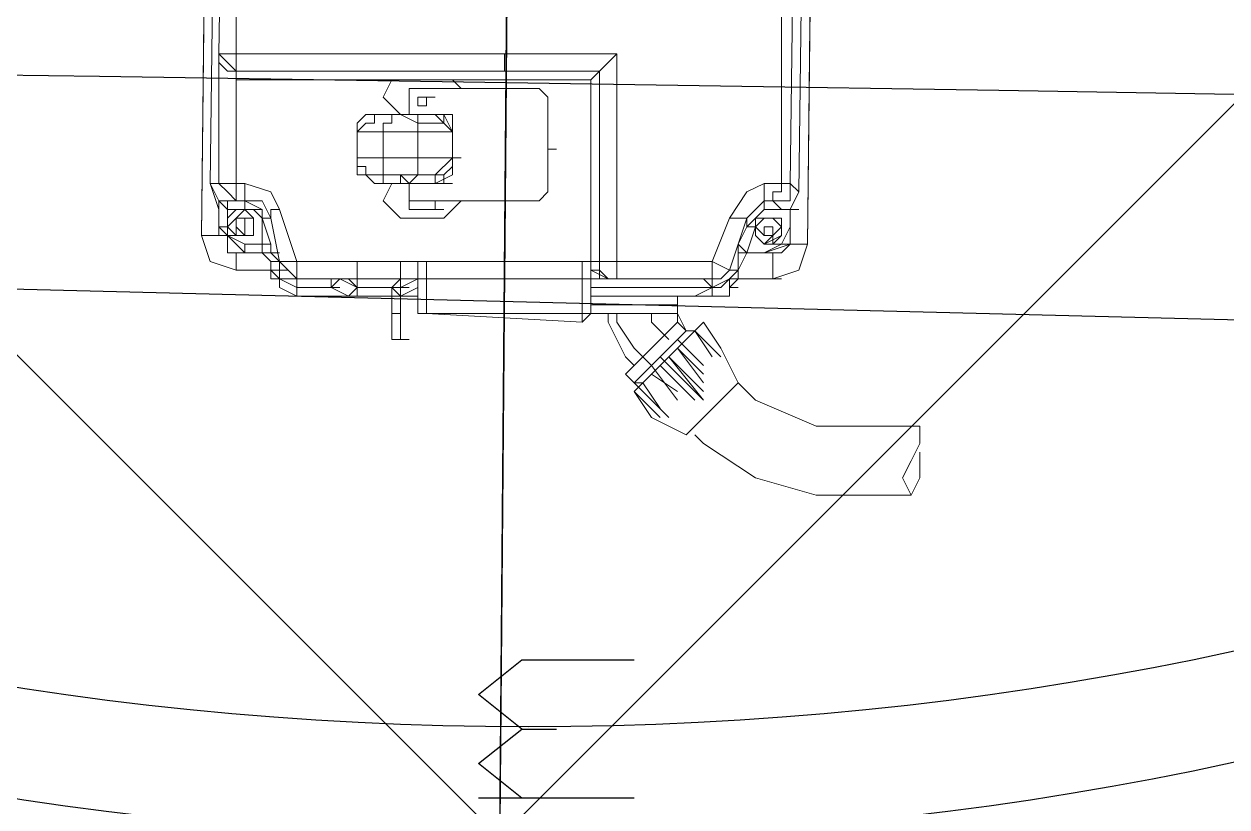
# Model space of a CAD drawing. Header units: millimetres. Extents: x -45 to 90, y -17 to 16.
# Drawn here: x 6.626 to 7.263, y -1.792 to -1.378 of the extents above; entities that cross this region are included whole.
import ezdxf

# ---------------------------------------------------------------- set-up
doc = ezdxf.new("R2010")
doc.units = ezdxf.units.MM
doc.header["$PDMODE"] = 3
doc.layers.add('PDF_Geometry', color=7, linetype='Continuous')

msp = doc.modelspace()

# ---------------------------------------------------------------- linework, layer by layer
at = {"color": 4}
msp.add_lwpolyline([(6.88247, -1.30647), (6.882, -1.36372), (6.87786, -1.8637), (6.87371, -2.36368), (6.91513, 2.63615)], dxfattribs=at)
at = {"color": 1}
msp.add_lwpolyline([(6.90598, 1.5311), (6.88076, -1.51276)], dxfattribs=at)
at = {"color": 6}
msp.add_lwpolyline([(-0.00207, -1.34988), (23.64002, -1.95), (23.72089, 1.35), (0.00017, 1.35012)], close=True, dxfattribs=at)
at = {"color": 4}
for centre in [(6.89329, 0), (6.8928, -0.05895)]:
    msp.add_circle(centre, 1.75, dxfattribs=at)
at = {"color": 2}
for radius in [500.05823, 499.30823]:
    msp.add_arc((-0.82991, -500.05754), radius, 85.2352723, 89.9049106, dxfattribs=at)
at = {"color": 5}
msp.add_arc((-0.82991, -500.05754), 498.70823, 85.2352723, 89.9049106, dxfattribs=at)
at = {"color": 4}
msp.add_point((6.87831, -1.80889), dxfattribs=at)
at = {"layer": 'PDF_Geometry', "lineweight": 18}
for points in [[(6.7249, -1.08185), (6.72032, -1.48984), (6.7249, -1.06352)], [(7.04579, -1.06352), (7.04121, -1.49442), (7.04579, -1.08644)], [(6.73866, -1.09102), (6.73407, -1.09102), (6.73866, -1.09102), (6.73407, -1.09102), (6.72949, -1.10019), (6.7249, -1.46233), (6.72949, -1.46233), (6.72949, -1.39357)], [(6.73407, -1.4715), (6.73407, -1.47609), (6.72949, -1.4715), (6.72949, -1.47609), (6.7249, -1.46233), (6.72949, -1.10019)], [(6.73407, -1.10477), (6.72949, -1.39357), (6.73866, -1.39357), (6.73866, -1.39816), (6.73866, -1.40274), (6.88076, -1.40274), (6.88076, -1.39816), (6.88076, -1.39357), (6.73866, -1.39357), (6.73866, -1.10477)], [(7.02745, -1.47609), (7.03204, -1.47609), (7.03662, -1.47609), (7.03204, -1.47609), (7.03662, -1.46673), (7.04121, -1.10477), (7.04579, -1.10477)], [(7.03662, -1.46673), (7.04121, -1.10477)], [(7.02745, -1.10936), (7.02745, -1.46233), (7.01829, -1.46233), (7.00912, -1.46673), (6.99995, -1.48067), (6.99078, -1.50359), (6.94036, -1.50359), (6.94036, -1.39357)], [(7.03662, -1.10936), (7.03204, -1.46233), (7.03662, -1.46673), (7.03204, -1.47609), (7.02745, -1.47609), (7.01829, -1.47609), (7.02745, -1.47609), (7.02287, -1.4715), (7.03204, -1.4715), (7.03204, -1.46233), (7.02745, -1.46233), (7.02745, -1.46673), (7.02287, -1.46673), (7.02287, -1.4715), (7.01829, -1.4715), (7.01829, -1.47609), (7.0137, -1.48067), (7.00912, -1.48525), (7.0137, -1.48525), (7.00912, -1.49901), (7.00453, -1.49442)], [(6.93577, -1.50359), (6.93119, -1.50359), (6.93119, -1.40274), (6.73866, -1.40274), (6.73407, -1.39816), (6.72949, -1.39357), (6.73407, -1.39357)], [(6.92202, -1.50359), (6.83951, -1.50359), (6.83492, -1.50359), (6.82575, -1.50359), (6.82117, -1.50359), (6.81659, -1.50359), (6.812, -1.50359), (6.80742, -1.50359), (6.80283, -1.50359), (6.77074, -1.50359), (6.76158, -1.47609), (6.75699, -1.46673), (6.74324, -1.46233), (6.73866, -1.46233), (6.73866, -1.40732), (6.73866, -1.40274), (6.73407, -1.40274), (6.72949, -1.39816), (6.72949, -1.39357), (6.73407, -1.39816), (6.73866, -1.40274), (6.74324, -1.40274)], [(6.9266, -1.40732), (6.73866, -1.40732), (6.73866, -1.40274), (6.73866, -1.40732)], [(6.85784, -1.41191), (6.85326, -1.40732), (6.84867, -1.40732), (6.82575, -1.40732), (6.82117, -1.40732), (6.81659, -1.41649), (6.82117, -1.42108), (6.82575, -1.42566)], [(6.83492, -1.5311), (6.83951, -1.5311), (6.92202, -1.53568), (6.9266, -1.5311), (6.92202, -1.5311), (6.83951, -1.5311), (6.83951, -1.51276), (6.92202, -1.51276), (6.9266, -1.51276), (6.9266, -1.51734), (6.9266, -1.51276), (6.93119, -1.51276), (6.9266, -1.51276), (6.93119, -1.51276), (6.94036, -1.51276), (6.94494, -1.51276), (6.95411, -1.51276), (6.96328, -1.51276), (6.96786, -1.51276), (6.97245, -1.51276), (6.98161, -1.51276), (6.9862, -1.51276), (6.99078, -1.51734), (6.99078, -1.51276), (6.99537, -1.51276), (6.99995, -1.50818), (6.99078, -1.50359), (6.99078, -1.50818), (6.99078, -1.51276), (6.94036, -1.51276), (6.94036, -1.50818), (6.94036, -1.50359), (6.93119, -1.50359), (6.93119, -1.51276), (6.94036, -1.51276), (6.93577, -1.51276), (6.93119, -1.50818), (6.93119, -1.50359), (6.93119, -1.40274), (6.9266, -1.40732), (6.9266, -1.50359), (6.92202, -1.50359), (6.92202, -1.51276), (6.83951, -1.51276), (6.83492, -1.51276), (6.83492, -1.51734), (6.83492, -1.51276), (6.83034, -1.51276), (6.83492, -1.51276), (6.83492, -1.51734), (6.82575, -1.52193), (6.82575, -1.5311), (6.82117, -1.5311), (6.82117, -1.52193)], [(6.81659, -1.42566), (6.82575, -1.42566), (6.83034, -1.42566), (6.83492, -1.42566), (6.83034, -1.42566), (6.82575, -1.42566), (6.84409, -1.42566), (6.83951, -1.42566), (6.83492, -1.42566), (6.83034, -1.42566), (6.83034, -1.41191)], [(6.83951, -1.41649), (6.83492, -1.41649), (6.83951, -1.41649), (6.84409, -1.41649)], [(6.84867, -1.43025), (6.84409, -1.42566), (6.84867, -1.42566), (6.84867, -1.43025), (6.84409, -1.42566), (6.83492, -1.42566), (6.83492, -1.43025), (6.82575, -1.42566), (6.82117, -1.42566), (6.82117, -1.43025), (6.81659, -1.43025), (6.81659, -1.43483), (6.83492, -1.43483), (6.85326, -1.43483), (6.84867, -1.43025), (6.83492, -1.43025), (6.83492, -1.43483), (6.83492, -1.44858), (6.85326, -1.44858), (6.85326, -1.43483), (6.84867, -1.42566), (6.84409, -1.42566), (6.83034, -1.42566), (6.82575, -1.42566), (6.82117, -1.42566), (6.81659, -1.42566), (6.812, -1.42566), (6.80742, -1.42566), (6.80283, -1.43025), (6.80283, -1.43483), (6.80283, -1.44858), (6.81659, -1.44858), (6.81659, -1.45317), (6.81659, -1.45775), (6.82117, -1.45775), (6.82575, -1.45775), (6.83492, -1.45775)], [(6.82117, -1.42566), (6.81659, -1.42566), (6.812, -1.42566), (6.812, -1.43025), (6.80742, -1.43025), (6.80283, -1.43483), (6.81659, -1.43483), (6.81659, -1.44858), (6.83492, -1.44858), (6.83492, -1.45317), (6.83492, -1.45775), (6.84867, -1.45775), (6.84409, -1.45775), (6.84409, -1.46233), (6.84409, -1.45775), (6.84867, -1.45775), (6.84409, -1.45775), (6.84409, -1.46233), (6.82575, -1.46233), (6.83034, -1.46233), (6.82575, -1.46233), (6.82117, -1.46233), (6.81659, -1.46233), (6.81659, -1.45775), (6.82575, -1.45775), (6.83034, -1.46233), (6.83492, -1.45775), (6.84409, -1.45775), (6.85326, -1.44858), (6.85784, -1.44858)], [(6.80283, -1.44858), (6.80283, -1.43483), (6.80742, -1.43483)], [(6.90368, -1.444), (6.90827, -1.444)], [(6.82117, -1.45775), (6.81659, -1.45775), (6.812, -1.45775), (6.80742, -1.45775), (6.80742, -1.45317), (6.80283, -1.45317), (6.80283, -1.44858), (6.80283, -1.45317), (6.80283, -1.45775), (6.80742, -1.45775), (6.812, -1.46233), (6.81659, -1.46233)], [(6.85784, -1.4715), (6.85326, -1.47609), (6.84867, -1.48067), (6.82575, -1.48067), (6.82117, -1.47609), (6.81659, -1.4715), (6.82117, -1.46233), (6.82575, -1.46233), (6.82575, -1.45775)], [(6.85326, -1.45317), (6.84867, -1.45775), (6.84867, -1.46233), (6.84409, -1.46233), (6.83034, -1.46233), (6.83492, -1.46233), (6.83034, -1.46233), (6.83034, -1.4715), (6.83034, -1.47609)], [(6.74324, -1.46233), (6.74324, -1.4715), (6.73866, -1.4715), (6.73407, -1.4715), (6.72949, -1.4715), (6.7249, -1.46233), (6.72949, -1.46233)], [(6.83951, -1.46233), (6.84409, -1.46233), (6.84867, -1.46233), (6.85326, -1.46233), (6.84867, -1.46233)], [(7.01829, -1.46233), (7.01829, -1.46673), (7.01829, -1.4715), (7.0137, -1.47609), (7.00912, -1.48067), (7.00912, -1.48525), (7.00453, -1.49442), (7.00453, -1.49901), (7.00453, -1.50818), (7.00453, -1.51276), (6.99995, -1.51276), (7.00453, -1.51276), (7.02287, -1.51276), (7.00453, -1.51276), (7.00912, -1.51276)], [(6.72949, -1.4715), (6.72949, -1.47609), (6.72949, -1.48525), (6.72949, -1.48984), (6.73407, -1.48984), (6.73866, -1.48984), (6.73407, -1.48984), (6.74324, -1.49901), (6.74324, -1.49442)], [(6.76158, -1.47609), (6.75699, -1.47609), (6.75699, -1.48067), (6.75241, -1.4715), (6.74324, -1.4715), (6.75241, -1.47609), (6.75241, -1.48067), (6.75699, -1.48067), (6.75241, -1.48067), (6.75241, -1.49442), (6.75699, -1.49442), (6.75241, -1.49442), (6.74324, -1.49442), (6.75241, -1.49442)], [(6.84867, -1.47609), (6.84409, -1.47609), (6.84409, -1.4715)], [(6.72949, -1.48525), (6.72949, -1.47609)], [(6.73407, -1.47609), (6.73407, -1.48525)], [(6.74782, -1.48984), (6.74782, -1.48525), (6.74782, -1.48067), (6.74324, -1.47609), (6.73866, -1.47609), (6.73407, -1.48067), (6.73407, -1.48984), (6.73866, -1.48984), (6.74782, -1.48984), (6.74324, -1.48984)], [(6.74782, -1.47609), (6.74324, -1.47609)], [(6.75241, -1.47609), (6.74782, -1.47609), (6.75241, -1.48067), (6.75699, -1.49442), (6.75699, -1.49901), (6.76158, -1.50359), (6.76616, -1.50818), (6.77074, -1.51276), (6.77533, -1.51276)], [(6.84409, -1.47609), (6.83034, -1.47609), (6.84409, -1.47609)], [(7.01829, -1.47609), (7.0137, -1.48067), (7.0137, -1.48525)], [(7.03662, -1.49442), (7.03204, -1.49442), (7.02745, -1.49442), (7.01829, -1.49901), (7.02745, -1.49442), (7.03204, -1.48525), (7.03204, -1.47609)], [(7.03204, -1.48525), (7.03204, -1.47609), (7.03204, -1.48525)], [(6.80283, -1.50359), (6.80283, -1.51276), (6.77074, -1.51276), (6.77074, -1.50359), (6.76616, -1.50359), (6.76158, -1.50359), (6.75699, -1.48067)], [(6.99537, -1.52193), (6.99995, -1.52193), (6.99995, -1.51734), (7.00453, -1.51276), (6.99995, -1.51276), (7.00453, -1.50818), (6.99995, -1.50818), (7.00912, -1.48067), (6.99995, -1.48067)], [(7.02287, -1.48984), (7.02287, -1.49442), (7.01829, -1.49442), (7.0137, -1.48984), (7.0137, -1.48525), (7.01829, -1.48067), (7.02287, -1.48067), (7.02745, -1.48067), (7.02745, -1.48984), (7.02287, -1.49442), (7.02745, -1.49442), (7.03204, -1.49442), (7.01829, -1.49901), (7.00912, -1.49901), (7.02287, -1.49901)], [(6.72032, -1.48984), (6.7249, -1.50359), (6.73866, -1.50818), (6.75699, -1.50818)], [(7.02745, -1.51276), (7.02287, -1.51276), (7.03662, -1.50818), (7.04121, -1.49442)], [(6.73866, -1.49901), (6.75241, -1.49901)], [(6.74324, -1.49901), (6.75241, -1.49901), (6.75699, -1.50359), (6.76158, -1.50359)], [(6.75699, -1.49901), (6.75241, -1.49901), (6.75699, -1.49901), (6.76158, -1.49901)], [(7.00453, -1.50818), (7.00912, -1.49901), (7.0137, -1.49901)], [(7.00912, -1.49901), (7.00453, -1.49901), (7.00912, -1.49901)], [(7.00912, -1.49901), (7.01829, -1.49901), (7.00912, -1.49901)], [(6.74324, -1.50818), (6.73866, -1.50818), (6.75699, -1.50818), (6.76158, -1.51276), (6.76616, -1.51276), (6.76158, -1.51276), (6.76616, -1.51276), (6.76158, -1.51276), (6.75699, -1.51276), (6.75699, -1.50818), (6.75699, -1.51276), (6.76158, -1.51276), (6.76158, -1.51734), (6.77074, -1.52193)], [(6.75699, -1.50359), (6.75699, -1.50818), (6.76158, -1.50818), (6.76616, -1.50818)], [(6.76616, -1.50359), (6.76158, -1.50359), (6.76158, -1.50818), (6.76158, -1.51276), (6.77074, -1.51276), (6.78908, -1.51276), (6.79825, -1.51276), (6.80283, -1.51734), (6.79825, -1.52193), (6.80283, -1.52193), (6.79366, -1.52193), (6.77074, -1.52193), (6.79825, -1.52193), (6.80283, -1.52193), (6.80742, -1.52193), (6.812, -1.52193)], [(6.82575, -1.50359), (6.82575, -1.51276), (6.80283, -1.51276), (6.79825, -1.51276), (6.80283, -1.51276), (6.82575, -1.51276), (6.82117, -1.51734), (6.80742, -1.51734)], [(6.83951, -1.50359), (6.83951, -1.51276), (6.83492, -1.51276), (6.83034, -1.51276), (6.82575, -1.51276), (6.83034, -1.51276), (6.83492, -1.51276), (6.83492, -1.51734), (6.82575, -1.52193), (6.82575, -1.51734), (6.82117, -1.51734), (6.80283, -1.51734), (6.80283, -1.51276), (6.79825, -1.51276), (6.80283, -1.51276)], [(6.84409, -1.5311), (6.83951, -1.5311), (6.83492, -1.5311), (6.83492, -1.51734), (6.83492, -1.51276), (6.83034, -1.51276), (6.83492, -1.51276), (6.83492, -1.50359)], [(6.93119, -1.50818), (6.9266, -1.50818), (6.9266, -1.50359), (6.93119, -1.50359), (6.9266, -1.50359), (6.93119, -1.50359)], [(6.97245, -1.5311), (6.9266, -1.5311), (6.9266, -1.51734), (6.9266, -1.51276), (6.93119, -1.51276), (6.9266, -1.51276), (6.93577, -1.51276), (6.9266, -1.50818), (6.9266, -1.51276)], [(6.78908, -1.51276), (6.78908, -1.51734), (6.77074, -1.51734), (6.77074, -1.51276), (6.77074, -1.51734), (6.76158, -1.51276), (6.76158, -1.51734), (6.77074, -1.52193), (6.77074, -1.51734)], [(6.76158, -1.51276), (6.76616, -1.51276)], [(6.82117, -1.51734), (6.82575, -1.51276), (6.83492, -1.51276), (6.82575, -1.51734), (6.83034, -1.51734)], [(6.82575, -1.51734), (6.82575, -1.51276)], [(6.92202, -1.53568), (6.92202, -1.5311), (6.92202, -1.51276)], [(6.93577, -1.51276), (6.93119, -1.51276), (6.9266, -1.51276), (6.9266, -1.51734), (6.93119, -1.51734), (6.93577, -1.51734), (6.94494, -1.51734), (6.94952, -1.51734), (6.95869, -1.51734), (6.96328, -1.51734), (6.97245, -1.51734), (6.97703, -1.51734), (6.98161, -1.51734), (6.9862, -1.51734), (6.99078, -1.51734), (6.99078, -1.52193), (6.99537, -1.52193), (6.99995, -1.52193), (6.99995, -1.51734), (7.00453, -1.51734)], [(6.79366, -1.51734), (6.78908, -1.51734), (6.79825, -1.52193), (6.78908, -1.51734)], [(6.80283, -1.51734), (6.80283, -1.52193), (6.80283, -1.51734)], [(6.80742, -1.52193), (6.81659, -1.52193), (6.82117, -1.52193), (6.80283, -1.52193)], [(6.82575, -1.51734), (6.82117, -1.51734), (6.82575, -1.51734)], [(6.83492, -1.52193), (6.83034, -1.52193), (6.82575, -1.52193)], [(6.82575, -1.52193), (6.83034, -1.52193)], [(6.83492, -1.52193), (6.82575, -1.52193)], [(6.82575, -1.52193), (6.83034, -1.52193)], [(6.9266, -1.5311), (6.9266, -1.52651), (6.9266, -1.52193), (6.97245, -1.52193)], [(6.93119, -1.52193), (6.93577, -1.52193)], [(6.9862, -1.52193), (6.98161, -1.52193), (6.97703, -1.52193), (6.97245, -1.52193), (6.97245, -1.52651), (6.97245, -1.5311), (6.97245, -1.53568), (6.94494, -1.56318), (6.94952, -1.56777), (6.95411, -1.56777), (6.96328, -1.58133)], [(6.97703, -1.52193), (6.98161, -1.52193)], [(6.97703, -1.52193), (6.98161, -1.52193)], [(6.99537, -1.51734), (6.99078, -1.51734)], [(6.99078, -1.51734), (6.99537, -1.51734)], [(6.9266, -1.52651), (6.97245, -1.52651), (6.97245, -1.5311), (6.97703, -1.54026), (6.98161, -1.54026), (6.97703, -1.54026)], [(6.83034, -1.54485), (6.82575, -1.54485), (6.82117, -1.54485), (6.82117, -1.5311)], [(6.82575, -1.5311), (6.82575, -1.54485), (6.82117, -1.54485)], [(6.93119, -1.5311), (6.93577, -1.5311), (6.93577, -1.53568), (6.94494, -1.55402), (6.94952, -1.5586)], [(6.97245, -1.57694), (6.95869, -1.5586), (6.95411, -1.55402), (6.94952, -1.54943), (6.94036, -1.53568), (6.94036, -1.5311)], [(6.96786, -1.54485), (6.96328, -1.54026), (6.95869, -1.53568), (6.95869, -1.5311)], [(6.96786, -1.58611), (6.94952, -1.56777), (6.97703, -1.54026), (6.97245, -1.53568)], [(7.00453, -1.56777), (6.99537, -1.54943), (6.9862, -1.53568), (6.94952, -1.57235)], [(6.98161, -1.54026), (6.99537, -1.55402), (6.98161, -1.54026), (6.99078, -1.55402)], [(6.9862, -1.5586), (6.97245, -1.54485)], [(6.96328, -1.55402), (6.9862, -1.57694), (6.96786, -1.55402)], [(6.9862, -1.57235), (6.96786, -1.55402), (6.9862, -1.57235)], [(6.97245, -1.54943), (6.9862, -1.56318), (6.97245, -1.54943), (6.9862, -1.56777)], [(6.97703, -1.57235), (6.96328, -1.5586), (6.98161, -1.57694)], [(6.97245, -1.57235), (6.95869, -1.56318)], [(6.96328, -1.58611), (6.94952, -1.57235), (6.95869, -1.58611), (6.97703, -1.59527), (7.00453, -1.56777), (7.0137, -1.57694), (7.04579, -1.59069), (7.05496, -1.59069), (7.1008, -1.59069), (7.1008, -1.59986), (7.09622, -1.60903), (7.09163, -1.61819), (7.09622, -1.62736), (7.1008, -1.61819), (7.1008, -1.60444)], [(7.09622, -1.62736), (7.05496, -1.62736), (7.04579, -1.62736), (7.0137, -1.61819), (6.9862, -1.59986), (6.98161, -1.59527)]]:
    msp.add_lwpolyline(points, dxfattribs=at)
for points in [[(6.88076, -1.40274), (6.93119, -1.40274), (6.94036, -1.39357), (6.88076, -1.39357), (6.88076, -1.39816)], [(6.8991, -1.41191), (6.90368, -1.41649), (6.90368, -1.46673), (6.8991, -1.4715), (6.83034, -1.4715), (6.83034, -1.46233), (6.84409, -1.46233), (6.85326, -1.45775), (6.85326, -1.45317), (6.85326, -1.43483), (6.85326, -1.42566), (6.84409, -1.42566), (6.83034, -1.42566), (6.83034, -1.41191)], [(6.83951, -1.41649), (6.83492, -1.41649), (6.83492, -1.42108), (6.83951, -1.42108)], [(6.84409, -1.42566), (6.84867, -1.42566)], [(6.85326, -1.42566), (6.84867, -1.42566)], [(6.82575, -1.45775), (6.82575, -1.46233)], [(6.73866, -1.4715), (6.73407, -1.46673), (6.72949, -1.46233), (6.73866, -1.46233)], [(6.74324, -1.4715), (6.74324, -1.47609), (6.73407, -1.47609), (6.73407, -1.4715)], [(6.74782, -1.48525), (6.74782, -1.48067), (6.74324, -1.47609), (6.73866, -1.48067), (6.73407, -1.48525), (6.73866, -1.48984), (6.74324, -1.48984), (6.74782, -1.48984)], [(6.74782, -1.48525), (6.74782, -1.48067), (6.74324, -1.47609), (6.73866, -1.48067), (6.73407, -1.48525), (6.73866, -1.48984), (6.74324, -1.48984), (6.74782, -1.48984)], [(6.74782, -1.48525), (6.74782, -1.48067), (6.74324, -1.48067), (6.73866, -1.48067), (6.73866, -1.48525), (6.73866, -1.48984), (6.74324, -1.48984), (6.74782, -1.48984)], [(6.74324, -1.48067), (6.73866, -1.48067), (6.73866, -1.48525), (6.74324, -1.48984), (6.74324, -1.48525)], [(7.02745, -1.48525), (7.02745, -1.48067), (7.01829, -1.48067), (7.0137, -1.48067), (7.0137, -1.48525), (7.0137, -1.48984), (7.01829, -1.49442), (7.02745, -1.48984)], [(7.02745, -1.48525), (7.02287, -1.48067), (7.01829, -1.48067), (7.0137, -1.48525), (7.01829, -1.48984), (7.02287, -1.48984)], [(7.02745, -1.48525), (7.02287, -1.48067), (7.01829, -1.48067), (7.0137, -1.48067), (7.0137, -1.48525), (7.0137, -1.48984), (7.01829, -1.49442), (7.02287, -1.48984)], [(6.73866, -1.49901), (6.73407, -1.49901), (6.73407, -1.48984), (6.72032, -1.48984), (6.7249, -1.50359), (6.73866, -1.50818)], [(6.73407, -1.48525), (6.73407, -1.48984), (6.74324, -1.49442), (6.73407, -1.48984), (6.72949, -1.48525)], [(7.01829, -1.48525), (7.01829, -1.48984), (7.02287, -1.48984), (7.02287, -1.48525)], [(7.03204, -1.48525), (7.03204, -1.48984), (7.03204, -1.49442), (7.02745, -1.49442)], [(6.75699, -1.49442), (6.75699, -1.49901), (6.75241, -1.49901), (6.75241, -1.49442)], [(7.04121, -1.49442), (7.03204, -1.49442), (7.02745, -1.49901), (7.02287, -1.49901), (7.02287, -1.51276), (7.03662, -1.50818)], [(6.80283, -1.51734), (6.79825, -1.51276), (6.79366, -1.51276), (6.78908, -1.51276), (6.78908, -1.51734), (6.79366, -1.51276)], [(6.83034, -1.51276), (6.82575, -1.51276), (6.83492, -1.51276)], [(6.99078, -1.51734), (6.99537, -1.51734), (6.99995, -1.51276), (7.00453, -1.51276), (6.99995, -1.51276), (6.99995, -1.51734), (6.99995, -1.51276), (6.99078, -1.51734), (6.99537, -1.51734), (6.99078, -1.51734), (6.98161, -1.52193), (6.99078, -1.51734), (6.99537, -1.51734)], [(6.82575, -1.52193), (6.82117, -1.52193), (6.82117, -1.51734)], [(6.83034, -1.52193), (6.82575, -1.52193)], [(6.97703, -1.52193), (6.98161, -1.52193), (6.99078, -1.51734), (6.98161, -1.52193), (6.99537, -1.52193), (6.9862, -1.52193), (6.98161, -1.52193), (6.97703, -1.52193), (6.97245, -1.52193), (6.96786, -1.52193), (6.96328, -1.52193), (6.95869, -1.52193), (6.95411, -1.52193), (6.94952, -1.52193), (6.94494, -1.52193), (6.93577, -1.52193), (6.93119, -1.52193), (6.9266, -1.52193), (6.93119, -1.52193), (6.93577, -1.52193), (6.94036, -1.52193), (6.94494, -1.52193), (6.94952, -1.52193), (6.95411, -1.52193), (6.95869, -1.52193), (6.96328, -1.52193), (6.96786, -1.52193), (6.97245, -1.52193)]]:
    msp.add_lwpolyline(points, close=True, dxfattribs=at)
at = {"layer": 'PDF_Geometry', "lineweight": 25}
for points in [[(6.88993, -1.75113), (6.86701, -1.7328), (6.88993, -1.71446), (6.94952, -1.71446)], [(6.88993, -1.78781), (6.86701, -1.76947), (6.88993, -1.75113), (6.90827, -1.75113)], [(6.94952, -1.78781), (6.86701, -1.78781)]]:
    msp.add_lwpolyline(points, dxfattribs=at)

doc.saveas('drawing.dxf')
